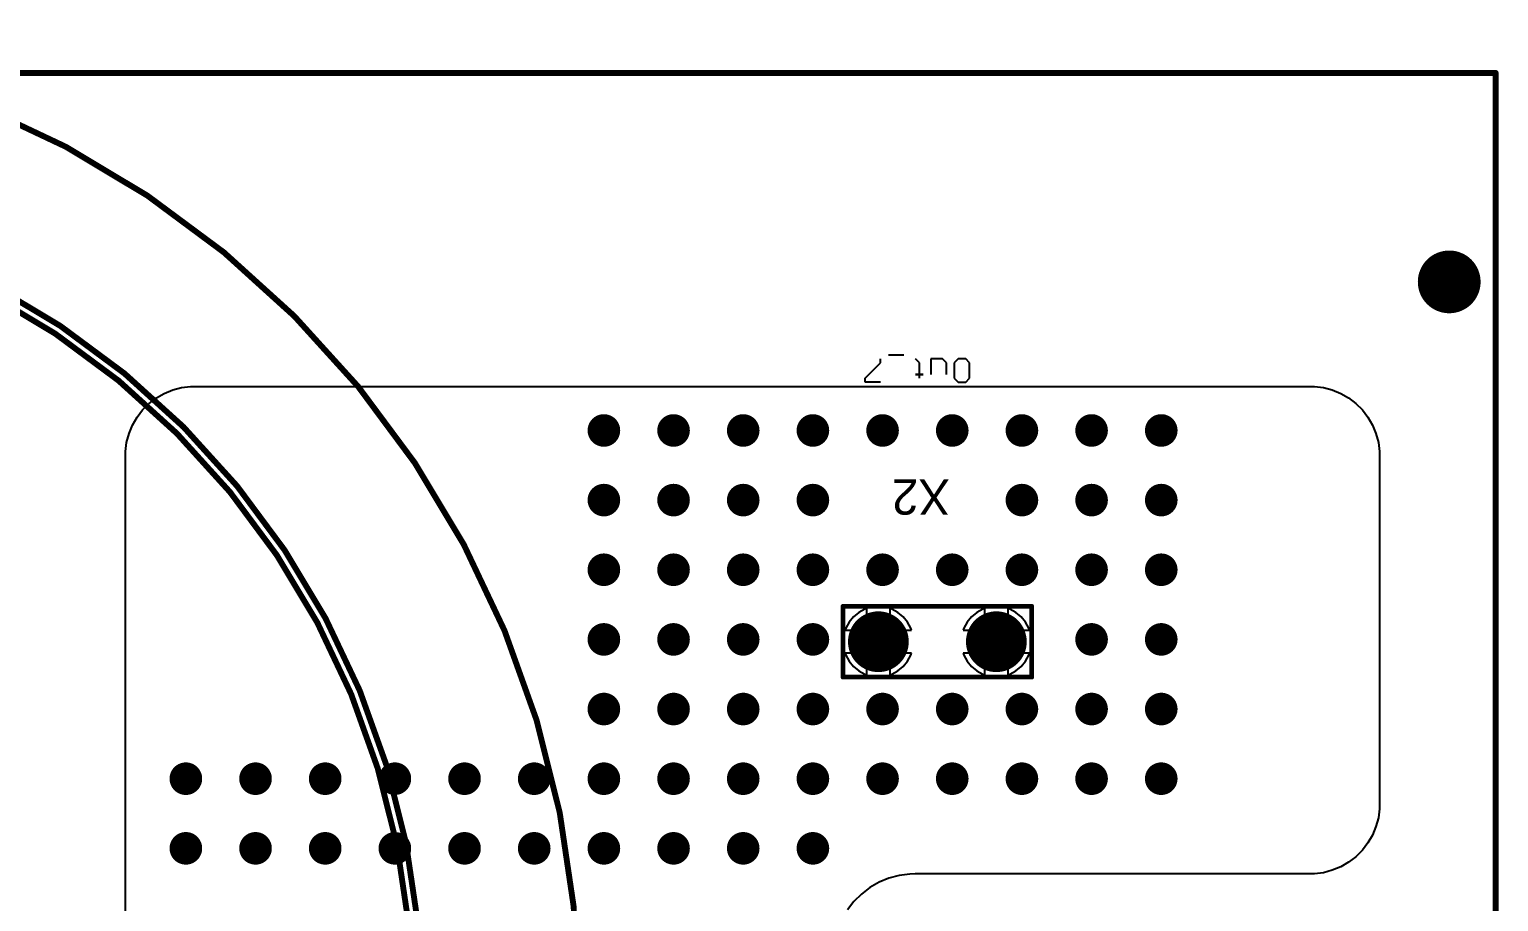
# Model space of a CAD drawing. Header units: millimetres. Extents: x 25 to 162, y 24 to 188.
# Drawn here: x 98.3 to 161.5, y 150.7 to 188.3 of the extents above; entities that cross this region are included whole.
import ezdxf

# ---------------------------------------------------------------- set-up
doc = ezdxf.new("R2010")
doc.units = ezdxf.units.MM
for name, color, linetype in [('BottomLayer', 5, 'Continuous'), ('BottomSolder', 6, 'Continuous'), ('Mechanical1', 6, 'Continuous'), ('Mechanical13', 56, 'Continuous'), ('Mechanical15', 56, 'Continuous'), ('MultiLayer', 9, 'Continuous'), ('PadHoleLayer', 156, 'Continuous'), ('TopLayer', 1, 'Continuous'), ('TopOverlay', 2, 'Continuous'), ('TopSolder', 216, 'Continuous'), ('ViaHoleLayer', 16, 'Continuous')]:
    doc.layers.add(name, color=color, linetype=linetype)

# ---------------------------------------------------------------- blocks, each defined once
blk = doc.blocks.new('D______500_125__H_30_A_AMAK_671111_034_168')
at = {"layer": 'Mechanical13', "const_width": 0.254}
blk.add_lwpolyline([(72.852, 0, 1), (3.648, 0, 1)], format="xyb", close=True, dxfattribs=at)
at = {"layer": 'Mechanical15', "const_width": 0.254}
blk.add_lwpolyline([(80, 0, 1), (-3.5, 0, 1)], format="xyb", close=True, dxfattribs=at)
at = {"layer": 'TopOverlay', "const_width": 0.254}
blk.add_lwpolyline([(73.251, 0, 1), (3.249, 0, 1)], format="xyb", close=True, dxfattribs=at)
blk = doc.blocks.new('63849_1___________154719_1__172')
at = {"layer": 'BottomLayer', "const_width": 1.206}
for points in [[(-0.603, 0, 1), (0.603, 0, 1)], [(4.477, 0, 1), (5.683, 0, 1)]]:
    blk.add_lwpolyline(points, format="xyb", close=True, dxfattribs=at)
at = {"layer": 'BottomSolder', "const_width": 1.308}
for points in [[(-0.654, 0, 1), (0.654, 0, 1)], [(4.426, 0, 1), (5.734, 0, 1)]]:
    blk.add_lwpolyline(points, format="xyb", close=True, dxfattribs=at)
at = {"layer": 'MultiLayer', "const_width": 1.206}
for points in [[(-0.603, 0, 1), (0.603, 0, 1)], [(4.477, 0, 1), (5.683, 0, 1)]]:
    blk.add_lwpolyline(points, format="xyb", close=True, dxfattribs=at)
at = {"layer": 'PadHoleLayer', "const_width": 0.75}
for points in [[(-0.375, 0, 1), (0.375, 0, 1)], [(4.705, 0, 1), (5.455, 0, 1)]]:
    blk.add_lwpolyline(points, format="xyb", close=True, dxfattribs=at)
at = {"layer": 'TopLayer', "const_width": 1.206}
for points in [[(-0.603, 0, 1), (0.603, 0, 1)], [(4.477, 0, 1), (5.683, 0, 1)]]:
    blk.add_lwpolyline(points, format="xyb", close=True, dxfattribs=at)
at = {"layer": 'TopOverlay', "const_width": 0.203}
for points in [[(6.604, 1.524), (-1.524, 1.524)], [(-1.524, 1.524), (-1.524, -1.524)], [(6.604, 1.524), (6.604, -1.524)], [(6.604, -1.524), (-1.524, -1.524)]]:
    blk.add_lwpolyline(points, dxfattribs=at)
at = {"layer": 'TopOverlay', "const_width": 0.102}
for points in [[(-1.575, 1.524, 1), (-1.473, 1.524, 1)], [(-1.575, 1.524, 1), (-1.473, 1.524, 1)], [(6.553, 1.524, 1), (6.655, 1.524, 1)], [(6.553, 1.524, 1), (6.655, 1.524, 1)], [(-1.575, -1.524, 1), (-1.473, -1.524, 1)], [(-1.575, -1.524, 1), (-1.473, -1.524, 1)], [(6.553, -1.524, 1), (6.655, -1.524, 1)], [(6.553, -1.524, 1), (6.655, -1.524, 1)]]:
    blk.add_lwpolyline(points, format="xyb", close=True, dxfattribs=at)
at = {"layer": 'TopSolder', "const_width": 1.308}
for points in [[(-0.654, 0, 1), (0.654, 0, 1)], [(4.426, 0, 1), (5.734, 0, 1)]]:
    blk.add_lwpolyline(points, format="xyb", close=True, dxfattribs=at)

msp = doc.modelspace()

# ---------------------------------------------------------------- linework, layer by layer
at = {"layer": 'BottomLayer'}
for p, q in [((104.07, 172.596), (104.434, 172.747)), ((104.434, 172.747), (104.813, 172.849)), ((104.813, 172.849), (105.203, 172.9)), ((105.203, 172.9), (105.4, 172.9)), ((105.4, 172.9), (153.4, 172.9)), ((153.4, 172.9), (153.4, 172.9)), ((153.4, 172.9), (153.4, 172.9)), ((153.4, 172.9), (153.597, 172.9)), ((153.597, 172.9), (153.987, 172.849)), ((153.987, 172.849), (154.366, 172.747)), ((154.366, 172.747), (154.73, 172.596)), ((103.14, 171.882), (103.418, 172.16)), ((103.418, 172.16), (103.73, 172.4)), ((103.73, 172.4), (104.07, 172.596)), ((154.73, 172.596), (155.07, 172.4)), ((155.07, 172.4), (155.382, 172.16)), ((155.382, 172.16), (155.66, 171.882)), ((102.704, 171.23), (102.9, 171.57)), ((102.9, 171.57), (103.14, 171.882)), ((155.66, 171.882), (155.9, 171.57)), ((155.9, 171.57), (156.096, 171.23)), ((102.451, 170.487), (102.553, 170.866)), ((102.553, 170.866), (102.704, 171.23)), ((156.096, 171.23), (156.247, 170.866)), ((156.247, 170.866), (156.349, 170.487)), ((102.4, 170.097), (102.451, 170.487)), ((156.349, 170.487), (156.4, 170.097)), ((102.4, 169.9), (102.4, 170.097)), ((102.4, 110.9), (102.4, 169.9)), ((156.4, 170.097), (156.4, 169.9)), ((156.4, 169.9), (156.4, 154.9)), ((156.4, 154.703), (156.349, 154.313)), ((156.4, 154.9), (156.4, 154.9)), ((156.4, 154.9), (156.4, 154.703)), ((156.247, 153.934), (156.096, 153.57)), ((156.349, 154.313), (156.247, 153.934)), ((155.9, 153.23), (155.66, 152.918)), ((156.096, 153.57), (155.9, 153.23)), ((155.382, 152.64), (155.07, 152.4)), ((155.66, 152.918), (155.382, 152.64)), ((136.171, 151.892), (135.717, 151.833)), ((136.4, 151.9), (136.171, 151.892)), ((153.4, 151.9), (136.4, 151.9)), ((136.4, 151.9), (136.4, 151.9)), ((153.597, 151.9), (153.4, 151.9)), ((153.987, 151.951), (153.597, 151.9)), ((154.366, 152.053), (153.987, 151.951)), ((154.73, 152.204), (154.366, 152.053)), ((155.07, 152.4), (154.73, 152.204)), ((134.455, 151.31), (134.092, 151.031)), ((134.852, 151.539), (134.455, 151.31)), ((135.275, 151.714), (134.852, 151.539)), ((135.717, 151.833), (135.275, 151.714)), ((133.769, 150.708), (133.49, 150.344)), ((134.092, 151.031), (133.769, 150.708))]:
    msp.add_line(p, q, dxfattribs=at)
for points, const_width in [([(158.775, 177.4, 1), (160.025, 177.4, 1)], 1.25), ([(122.7, 171, 1), (123.3, 171, 1)], 0.6), ([(125.7, 171, 1), (126.3, 171, 1)], 0.6), ([(128.7, 171, 1), (129.3, 171, 1)], 0.6), ([(131.7, 171, 1), (132.3, 171, 1)], 0.6), ([(134.7, 171, 1), (135.3, 171, 1)], 0.6), ([(137.7, 171, 1), (138.3, 171, 1)], 0.6), ([(140.7, 171, 1), (141.3, 171, 1)], 0.6), ([(143.7, 171, 1), (144.3, 171, 1)], 0.6), ([(146.7, 171, 1), (147.3, 171, 1)], 0.6), ([(122.7, 168, 1), (123.3, 168, 1)], 0.6), ([(125.7, 168, 1), (126.3, 168, 1)], 0.6), ([(128.7, 168, 1), (129.3, 168, 1)], 0.6), ([(131.7, 168, 1), (132.3, 168, 1)], 0.6), ([(140.7, 168, 1), (141.3, 168, 1)], 0.6), ([(143.7, 168, 1), (144.3, 168, 1)], 0.6), ([(146.7, 168, 1), (147.3, 168, 1)], 0.6), ([(122.7, 165, 1), (123.3, 165, 1)], 0.6), ([(125.7, 165, 1), (126.3, 165, 1)], 0.6), ([(128.7, 165, 1), (129.3, 165, 1)], 0.6), ([(131.7, 165, 1), (132.3, 165, 1)], 0.6), ([(134.7, 165, 1), (135.3, 165, 1)], 0.6), ([(137.7, 165, 1), (138.3, 165, 1)], 0.6), ([(140.7, 165, 1), (141.3, 165, 1)], 0.6), ([(143.7, 165, 1), (144.3, 165, 1)], 0.6), ([(146.7, 165, 1), (147.3, 165, 1)], 0.6), ([(122.7, 162, 1), (123.3, 162, 1)], 0.6), ([(125.7, 162, 1), (126.3, 162, 1)], 0.6), ([(128.7, 162, 1), (129.3, 162, 1)], 0.6), ([(131.7, 162, 1), (132.3, 162, 1)], 0.6), ([(143.7, 162, 1), (144.3, 162, 1)], 0.6), ([(146.7, 162, 1), (147.3, 162, 1)], 0.6), ([(122.7, 159, 1), (123.3, 159, 1)], 0.6), ([(125.7, 159, 1), (126.3, 159, 1)], 0.6), ([(128.7, 159, 1), (129.3, 159, 1)], 0.6), ([(131.7, 159, 1), (132.3, 159, 1)], 0.6), ([(134.7, 159, 1), (135.3, 159, 1)], 0.6), ([(137.7, 159, 1), (138.3, 159, 1)], 0.6), ([(140.7, 159, 1), (141.3, 159, 1)], 0.6), ([(143.7, 159, 1), (144.3, 159, 1)], 0.6), ([(146.7, 159, 1), (147.3, 159, 1)], 0.6), ([(104.7, 156, 1), (105.3, 156, 1)], 0.6), ([(107.7, 156, 1), (108.3, 156, 1)], 0.6), ([(110.7, 156, 1), (111.3, 156, 1)], 0.6), ([(113.7, 156, 1), (114.3, 156, 1)], 0.6), ([(116.7, 156, 1), (117.3, 156, 1)], 0.6), ([(119.7, 156, 1), (120.3, 156, 1)], 0.6), ([(122.7, 156, 1), (123.3, 156, 1)], 0.6), ([(125.7, 156, 1), (126.3, 156, 1)], 0.6), ([(128.7, 156, 1), (129.3, 156, 1)], 0.6), ([(131.7, 156, 1), (132.3, 156, 1)], 0.6), ([(134.7, 156, 1), (135.3, 156, 1)], 0.6), ([(137.7, 156, 1), (138.3, 156, 1)], 0.6), ([(140.7, 156, 1), (141.3, 156, 1)], 0.6), ([(143.7, 156, 1), (144.3, 156, 1)], 0.6), ([(146.7, 156, 1), (147.3, 156, 1)], 0.6), ([(104.7, 153, 1), (105.3, 153, 1)], 0.6), ([(107.7, 153, 1), (108.3, 153, 1)], 0.6), ([(110.7, 153, 1), (111.3, 153, 1)], 0.6), ([(113.7, 153, 1), (114.3, 153, 1)], 0.6), ([(116.7, 153, 1), (117.3, 153, 1)], 0.6), ([(119.7, 153, 1), (120.3, 153, 1)], 0.6), ([(122.7, 153, 1), (123.3, 153, 1)], 0.6), ([(125.7, 153, 1), (126.3, 153, 1)], 0.6), ([(128.7, 153, 1), (129.3, 153, 1)], 0.6), ([(131.7, 153, 1), (132.3, 153, 1)], 0.6)]:
    msp.add_lwpolyline(points, format="xyb", close=True, dxfattribs=dict(at, const_width=const_width))
at = {"layer": 'BottomSolder'}
for points, const_width in [([(158.724, 177.4, 1), (160.076, 177.4, 1)], 1.352), ([(122.649, 171, 1), (123.351, 171, 1)], 0.702), ([(125.649, 171, 1), (126.351, 171, 1)], 0.702), ([(128.649, 171, 1), (129.351, 171, 1)], 0.702), ([(131.649, 171, 1), (132.351, 171, 1)], 0.702), ([(134.649, 171, 1), (135.351, 171, 1)], 0.702), ([(137.649, 171, 1), (138.351, 171, 1)], 0.702), ([(140.649, 171, 1), (141.351, 171, 1)], 0.702), ([(143.649, 171, 1), (144.351, 171, 1)], 0.702), ([(146.649, 171, 1), (147.351, 171, 1)], 0.702), ([(122.649, 168, 1), (123.351, 168, 1)], 0.702), ([(125.649, 168, 1), (126.351, 168, 1)], 0.702), ([(128.649, 168, 1), (129.351, 168, 1)], 0.702), ([(131.649, 168, 1), (132.351, 168, 1)], 0.702), ([(140.649, 168, 1), (141.351, 168, 1)], 0.702), ([(143.649, 168, 1), (144.351, 168, 1)], 0.702), ([(146.649, 168, 1), (147.351, 168, 1)], 0.702), ([(122.649, 165, 1), (123.351, 165, 1)], 0.702), ([(125.649, 165, 1), (126.351, 165, 1)], 0.702), ([(128.649, 165, 1), (129.351, 165, 1)], 0.702), ([(131.649, 165, 1), (132.351, 165, 1)], 0.702), ([(134.649, 165, 1), (135.351, 165, 1)], 0.702), ([(137.649, 165, 1), (138.351, 165, 1)], 0.702), ([(140.649, 165, 1), (141.351, 165, 1)], 0.702), ([(143.649, 165, 1), (144.351, 165, 1)], 0.702), ([(146.649, 165, 1), (147.351, 165, 1)], 0.702), ([(122.649, 162, 1), (123.351, 162, 1)], 0.702), ([(125.649, 162, 1), (126.351, 162, 1)], 0.702), ([(128.649, 162, 1), (129.351, 162, 1)], 0.702), ([(131.649, 162, 1), (132.351, 162, 1)], 0.702), ([(143.649, 162, 1), (144.351, 162, 1)], 0.702), ([(146.649, 162, 1), (147.351, 162, 1)], 0.702), ([(122.649, 159, 1), (123.351, 159, 1)], 0.702), ([(125.649, 159, 1), (126.351, 159, 1)], 0.702), ([(128.649, 159, 1), (129.351, 159, 1)], 0.702), ([(131.649, 159, 1), (132.351, 159, 1)], 0.702), ([(134.649, 159, 1), (135.351, 159, 1)], 0.702), ([(137.649, 159, 1), (138.351, 159, 1)], 0.702), ([(140.649, 159, 1), (141.351, 159, 1)], 0.702), ([(143.649, 159, 1), (144.351, 159, 1)], 0.702), ([(146.649, 159, 1), (147.351, 159, 1)], 0.702), ([(104.649, 156, 1), (105.351, 156, 1)], 0.702), ([(107.649, 156, 1), (108.351, 156, 1)], 0.702), ([(110.649, 156, 1), (111.351, 156, 1)], 0.702), ([(113.649, 156, 1), (114.351, 156, 1)], 0.702), ([(116.649, 156, 1), (117.351, 156, 1)], 0.702), ([(119.649, 156, 1), (120.351, 156, 1)], 0.702), ([(122.649, 156, 1), (123.351, 156, 1)], 0.702), ([(125.649, 156, 1), (126.351, 156, 1)], 0.702), ([(128.649, 156, 1), (129.351, 156, 1)], 0.702), ([(131.649, 156, 1), (132.351, 156, 1)], 0.702), ([(134.649, 156, 1), (135.351, 156, 1)], 0.702), ([(137.649, 156, 1), (138.351, 156, 1)], 0.702), ([(140.649, 156, 1), (141.351, 156, 1)], 0.702), ([(143.649, 156, 1), (144.351, 156, 1)], 0.702), ([(146.649, 156, 1), (147.351, 156, 1)], 0.702), ([(104.649, 153, 1), (105.351, 153, 1)], 0.702), ([(107.649, 153, 1), (108.351, 153, 1)], 0.702), ([(110.649, 153, 1), (111.351, 153, 1)], 0.702), ([(113.649, 153, 1), (114.351, 153, 1)], 0.702), ([(116.649, 153, 1), (117.351, 153, 1)], 0.702), ([(119.649, 153, 1), (120.351, 153, 1)], 0.702), ([(122.649, 153, 1), (123.351, 153, 1)], 0.702), ([(125.649, 153, 1), (126.351, 153, 1)], 0.702), ([(128.649, 153, 1), (129.351, 153, 1)], 0.702), ([(131.649, 153, 1), (132.351, 153, 1)], 0.702)]:
    msp.add_lwpolyline(points, format="xyb", close=True, dxfattribs=dict(at, const_width=const_width))
at = {"layer": 'Mechanical1', "const_width": 0.254}
for points in [[(25.4, 186.4), (161.4, 186.4)], [(161.4, 30.4), (161.4, 186.4)]]:
    msp.add_lwpolyline(points, dxfattribs=at)
at = {"layer": 'Mechanical1', "const_width": 0.127}
msp.add_lwpolyline([(161.336, 186.4, 1), (161.463, 186.4, 1)], format="xyb", close=True, dxfattribs=at)
msp.add_lwpolyline([(161.336, 186.4, 1), (161.463, 186.4, 1)], format="xyb", close=True, dxfattribs=at)
at = {"layer": 'MultiLayer'}
for points, const_width in [([(158.775, 177.4, 1), (160.025, 177.4, 1)], 1.25), ([(122.7, 171, 1), (123.3, 171, 1)], 0.6), ([(125.7, 171, 1), (126.3, 171, 1)], 0.6), ([(128.7, 171, 1), (129.3, 171, 1)], 0.6), ([(131.7, 171, 1), (132.3, 171, 1)], 0.6), ([(134.7, 171, 1), (135.3, 171, 1)], 0.6), ([(137.7, 171, 1), (138.3, 171, 1)], 0.6), ([(140.7, 171, 1), (141.3, 171, 1)], 0.6), ([(143.7, 171, 1), (144.3, 171, 1)], 0.6), ([(146.7, 171, 1), (147.3, 171, 1)], 0.6), ([(122.7, 168, 1), (123.3, 168, 1)], 0.6), ([(125.7, 168, 1), (126.3, 168, 1)], 0.6), ([(128.7, 168, 1), (129.3, 168, 1)], 0.6), ([(131.7, 168, 1), (132.3, 168, 1)], 0.6), ([(140.7, 168, 1), (141.3, 168, 1)], 0.6), ([(143.7, 168, 1), (144.3, 168, 1)], 0.6), ([(146.7, 168, 1), (147.3, 168, 1)], 0.6), ([(122.7, 165, 1), (123.3, 165, 1)], 0.6), ([(125.7, 165, 1), (126.3, 165, 1)], 0.6), ([(128.7, 165, 1), (129.3, 165, 1)], 0.6), ([(131.7, 165, 1), (132.3, 165, 1)], 0.6), ([(134.7, 165, 1), (135.3, 165, 1)], 0.6), ([(137.7, 165, 1), (138.3, 165, 1)], 0.6), ([(140.7, 165, 1), (141.3, 165, 1)], 0.6), ([(143.7, 165, 1), (144.3, 165, 1)], 0.6), ([(146.7, 165, 1), (147.3, 165, 1)], 0.6), ([(122.7, 162, 1), (123.3, 162, 1)], 0.6), ([(125.7, 162, 1), (126.3, 162, 1)], 0.6), ([(128.7, 162, 1), (129.3, 162, 1)], 0.6), ([(131.7, 162, 1), (132.3, 162, 1)], 0.6), ([(143.7, 162, 1), (144.3, 162, 1)], 0.6), ([(146.7, 162, 1), (147.3, 162, 1)], 0.6), ([(122.7, 159, 1), (123.3, 159, 1)], 0.6), ([(125.7, 159, 1), (126.3, 159, 1)], 0.6), ([(128.7, 159, 1), (129.3, 159, 1)], 0.6), ([(131.7, 159, 1), (132.3, 159, 1)], 0.6), ([(134.7, 159, 1), (135.3, 159, 1)], 0.6), ([(137.7, 159, 1), (138.3, 159, 1)], 0.6), ([(140.7, 159, 1), (141.3, 159, 1)], 0.6), ([(143.7, 159, 1), (144.3, 159, 1)], 0.6), ([(146.7, 159, 1), (147.3, 159, 1)], 0.6), ([(104.7, 156, 1), (105.3, 156, 1)], 0.6), ([(107.7, 156, 1), (108.3, 156, 1)], 0.6), ([(110.7, 156, 1), (111.3, 156, 1)], 0.6), ([(113.7, 156, 1), (114.3, 156, 1)], 0.6), ([(116.7, 156, 1), (117.3, 156, 1)], 0.6), ([(119.7, 156, 1), (120.3, 156, 1)], 0.6), ([(122.7, 156, 1), (123.3, 156, 1)], 0.6), ([(125.7, 156, 1), (126.3, 156, 1)], 0.6), ([(128.7, 156, 1), (129.3, 156, 1)], 0.6), ([(131.7, 156, 1), (132.3, 156, 1)], 0.6), ([(134.7, 156, 1), (135.3, 156, 1)], 0.6), ([(137.7, 156, 1), (138.3, 156, 1)], 0.6), ([(140.7, 156, 1), (141.3, 156, 1)], 0.6), ([(143.7, 156, 1), (144.3, 156, 1)], 0.6), ([(146.7, 156, 1), (147.3, 156, 1)], 0.6), ([(104.7, 153, 1), (105.3, 153, 1)], 0.6), ([(107.7, 153, 1), (108.3, 153, 1)], 0.6), ([(110.7, 153, 1), (111.3, 153, 1)], 0.6), ([(113.7, 153, 1), (114.3, 153, 1)], 0.6), ([(116.7, 153, 1), (117.3, 153, 1)], 0.6), ([(119.7, 153, 1), (120.3, 153, 1)], 0.6), ([(122.7, 153, 1), (123.3, 153, 1)], 0.6), ([(125.7, 153, 1), (126.3, 153, 1)], 0.6), ([(128.7, 153, 1), (129.3, 153, 1)], 0.6), ([(131.7, 153, 1), (132.3, 153, 1)], 0.6)]:
    msp.add_lwpolyline(points, format="xyb", close=True, dxfattribs=dict(at, const_width=const_width))
at = {"layer": 'TopLayer'}
for p, q in [((104.07, 172.596), (104.434, 172.747)), ((104.434, 172.747), (104.813, 172.849)), ((104.813, 172.849), (105.203, 172.9)), ((105.203, 172.9), (105.4, 172.9)), ((105.4, 172.9), (153.4, 172.9)), ((153.4, 172.9), (153.4, 172.9)), ((153.4, 172.9), (153.4, 172.9)), ((153.4, 172.9), (153.597, 172.9)), ((153.597, 172.9), (153.987, 172.849)), ((153.987, 172.849), (154.366, 172.747)), ((154.366, 172.747), (154.73, 172.596)), ((103.14, 171.882), (103.418, 172.16)), ((103.418, 172.16), (103.73, 172.4)), ((103.73, 172.4), (104.07, 172.596)), ((154.73, 172.596), (155.07, 172.4)), ((155.07, 172.4), (155.382, 172.16)), ((155.382, 172.16), (155.66, 171.882)), ((102.704, 171.23), (102.9, 171.57)), ((102.9, 171.57), (103.14, 171.882)), ((155.66, 171.882), (155.9, 171.57)), ((155.9, 171.57), (156.096, 171.23)), ((102.451, 170.487), (102.553, 170.866)), ((102.553, 170.866), (102.704, 171.23)), ((156.096, 171.23), (156.247, 170.866)), ((156.247, 170.866), (156.349, 170.487)), ((102.4, 170.097), (102.451, 170.487)), ((156.349, 170.487), (156.4, 170.097)), ((102.4, 169.9), (102.4, 170.097)), ((102.4, 110.9), (102.4, 169.9)), ((156.4, 170.097), (156.4, 169.9)), ((156.4, 169.9), (156.4, 154.9)), ((134.241, 163.299), (133.979, 163.159)), ((134.32, 163.323), (134.241, 163.299)), ((134.32, 162.4), (134.32, 163.323)), ((135.399, 163.299), (135.32, 163.323)), ((135.32, 163.323), (135.32, 162.4)), ((135.661, 163.159), (135.399, 163.299)), ((139.321, 163.299), (139.059, 163.159)), ((139.4, 163.323), (139.321, 163.299)), ((139.4, 162.4), (139.4, 163.323)), ((140.479, 163.299), (140.4, 163.323)), ((140.4, 163.323), (140.4, 162.4)), ((140.741, 163.159), (140.479, 163.299)), ((133.561, 162.741), (133.421, 162.479)), ((133.75, 162.97), (133.561, 162.741)), ((133.979, 163.159), (133.75, 162.97)), ((135.89, 162.97), (135.661, 163.159)), ((136.079, 162.741), (135.89, 162.97)), ((136.219, 162.479), (136.079, 162.741)), ((138.641, 162.741), (138.501, 162.479)), ((138.83, 162.97), (138.641, 162.741)), ((139.059, 163.159), (138.83, 162.97)), ((140.97, 162.97), (140.741, 163.159)), ((141.159, 162.741), (140.97, 162.97)), ((141.299, 162.479), (141.159, 162.741)), ((133.421, 162.479), (133.397, 162.4)), ((133.397, 162.4), (134.32, 162.4)), ((135.32, 162.4), (136.243, 162.4)), ((136.243, 162.4), (136.219, 162.479)), ((138.501, 162.479), (138.477, 162.4)), ((138.477, 162.4), (139.4, 162.4)), ((140.4, 162.4), (141.323, 162.4)), ((141.323, 162.4), (141.299, 162.479)), ((134.32, 161.4), (133.397, 161.4)), ((133.397, 161.4), (133.421, 161.321)), ((134.32, 160.477), (134.32, 161.4)), ((136.243, 161.4), (135.32, 161.4)), ((135.32, 161.4), (135.32, 160.477)), ((136.219, 161.321), (136.243, 161.4)), ((139.4, 161.4), (138.477, 161.4)), ((138.477, 161.4), (138.501, 161.321)), ((139.4, 160.477), (139.4, 161.4)), ((141.323, 161.4), (140.4, 161.4)), ((140.4, 161.4), (140.4, 160.477)), ((141.299, 161.321), (141.323, 161.4)), ((133.421, 161.321), (133.561, 161.059)), ((133.561, 161.059), (133.75, 160.83)), ((133.75, 160.83), (133.979, 160.641)), ((135.661, 160.641), (135.89, 160.83)), ((135.89, 160.83), (136.079, 161.059)), ((136.079, 161.059), (136.219, 161.321)), ((138.501, 161.321), (138.641, 161.059)), ((138.641, 161.059), (138.83, 160.83)), ((138.83, 160.83), (139.059, 160.641)), ((140.741, 160.641), (140.97, 160.83)), ((140.97, 160.83), (141.159, 161.059)), ((141.159, 161.059), (141.299, 161.321)), ((133.979, 160.641), (134.241, 160.501)), ((134.241, 160.501), (134.32, 160.477)), ((135.32, 160.477), (135.399, 160.501)), ((135.399, 160.501), (135.661, 160.641)), ((139.059, 160.641), (139.321, 160.501)), ((139.321, 160.501), (139.4, 160.477)), ((140.4, 160.477), (140.479, 160.501)), ((140.479, 160.501), (140.741, 160.641)), ((156.4, 154.703), (156.349, 154.313)), ((156.4, 154.9), (156.4, 154.9)), ((156.4, 154.9), (156.4, 154.703)), ((156.247, 153.934), (156.096, 153.57)), ((156.349, 154.313), (156.247, 153.934)), ((155.9, 153.23), (155.66, 152.918)), ((156.096, 153.57), (155.9, 153.23)), ((155.382, 152.64), (155.07, 152.4)), ((155.66, 152.918), (155.382, 152.64)), ((136.171, 151.892), (135.717, 151.833)), ((136.4, 151.9), (136.171, 151.892)), ((153.4, 151.9), (136.4, 151.9)), ((136.4, 151.9), (136.4, 151.9)), ((153.597, 151.9), (153.4, 151.9)), ((153.987, 151.951), (153.597, 151.9)), ((154.366, 152.053), (153.987, 151.951)), ((154.73, 152.204), (154.366, 152.053)), ((155.07, 152.4), (154.73, 152.204)), ((134.455, 151.31), (134.092, 151.031)), ((134.852, 151.539), (134.455, 151.31)), ((135.275, 151.714), (134.852, 151.539)), ((135.717, 151.833), (135.275, 151.714)), ((133.769, 150.708), (133.49, 150.344)), ((134.092, 151.031), (133.769, 150.708))]:
    msp.add_line(p, q, dxfattribs=at)
for points, const_width in [([(158.775, 177.4, 1), (160.025, 177.4, 1)], 1.25), ([(122.7, 171, 1), (123.3, 171, 1)], 0.6), ([(125.7, 171, 1), (126.3, 171, 1)], 0.6), ([(128.7, 171, 1), (129.3, 171, 1)], 0.6), ([(131.7, 171, 1), (132.3, 171, 1)], 0.6), ([(134.7, 171, 1), (135.3, 171, 1)], 0.6), ([(137.7, 171, 1), (138.3, 171, 1)], 0.6), ([(140.7, 171, 1), (141.3, 171, 1)], 0.6), ([(143.7, 171, 1), (144.3, 171, 1)], 0.6), ([(146.7, 171, 1), (147.3, 171, 1)], 0.6), ([(122.7, 168, 1), (123.3, 168, 1)], 0.6), ([(125.7, 168, 1), (126.3, 168, 1)], 0.6), ([(128.7, 168, 1), (129.3, 168, 1)], 0.6), ([(131.7, 168, 1), (132.3, 168, 1)], 0.6), ([(140.7, 168, 1), (141.3, 168, 1)], 0.6), ([(143.7, 168, 1), (144.3, 168, 1)], 0.6), ([(146.7, 168, 1), (147.3, 168, 1)], 0.6), ([(122.7, 165, 1), (123.3, 165, 1)], 0.6), ([(125.7, 165, 1), (126.3, 165, 1)], 0.6), ([(128.7, 165, 1), (129.3, 165, 1)], 0.6), ([(131.7, 165, 1), (132.3, 165, 1)], 0.6), ([(134.7, 165, 1), (135.3, 165, 1)], 0.6), ([(137.7, 165, 1), (138.3, 165, 1)], 0.6), ([(140.7, 165, 1), (141.3, 165, 1)], 0.6), ([(143.7, 165, 1), (144.3, 165, 1)], 0.6), ([(146.7, 165, 1), (147.3, 165, 1)], 0.6), ([(122.7, 162, 1), (123.3, 162, 1)], 0.6), ([(125.7, 162, 1), (126.3, 162, 1)], 0.6), ([(128.7, 162, 1), (129.3, 162, 1)], 0.6), ([(131.7, 162, 1), (132.3, 162, 1)], 0.6), ([(143.7, 162, 1), (144.3, 162, 1)], 0.6), ([(146.7, 162, 1), (147.3, 162, 1)], 0.6), ([(122.7, 159, 1), (123.3, 159, 1)], 0.6), ([(125.7, 159, 1), (126.3, 159, 1)], 0.6), ([(128.7, 159, 1), (129.3, 159, 1)], 0.6), ([(131.7, 159, 1), (132.3, 159, 1)], 0.6), ([(134.7, 159, 1), (135.3, 159, 1)], 0.6), ([(137.7, 159, 1), (138.3, 159, 1)], 0.6), ([(140.7, 159, 1), (141.3, 159, 1)], 0.6), ([(143.7, 159, 1), (144.3, 159, 1)], 0.6), ([(146.7, 159, 1), (147.3, 159, 1)], 0.6), ([(104.7, 156, 1), (105.3, 156, 1)], 0.6), ([(107.7, 156, 1), (108.3, 156, 1)], 0.6), ([(110.7, 156, 1), (111.3, 156, 1)], 0.6), ([(113.7, 156, 1), (114.3, 156, 1)], 0.6), ([(116.7, 156, 1), (117.3, 156, 1)], 0.6), ([(119.7, 156, 1), (120.3, 156, 1)], 0.6), ([(122.7, 156, 1), (123.3, 156, 1)], 0.6), ([(125.7, 156, 1), (126.3, 156, 1)], 0.6), ([(128.7, 156, 1), (129.3, 156, 1)], 0.6), ([(131.7, 156, 1), (132.3, 156, 1)], 0.6), ([(134.7, 156, 1), (135.3, 156, 1)], 0.6), ([(137.7, 156, 1), (138.3, 156, 1)], 0.6), ([(140.7, 156, 1), (141.3, 156, 1)], 0.6), ([(143.7, 156, 1), (144.3, 156, 1)], 0.6), ([(146.7, 156, 1), (147.3, 156, 1)], 0.6), ([(104.7, 153, 1), (105.3, 153, 1)], 0.6), ([(107.7, 153, 1), (108.3, 153, 1)], 0.6), ([(110.7, 153, 1), (111.3, 153, 1)], 0.6), ([(113.7, 153, 1), (114.3, 153, 1)], 0.6), ([(116.7, 153, 1), (117.3, 153, 1)], 0.6), ([(119.7, 153, 1), (120.3, 153, 1)], 0.6), ([(122.7, 153, 1), (123.3, 153, 1)], 0.6), ([(125.7, 153, 1), (126.3, 153, 1)], 0.6), ([(128.7, 153, 1), (129.3, 153, 1)], 0.6), ([(131.7, 153, 1), (132.3, 153, 1)], 0.6)]:
    msp.add_lwpolyline(points, format="xyb", close=True, dxfattribs=dict(at, const_width=const_width))
at = {"layer": 'TopOverlay'}
for p, q in [((134.918, 173.917), (134.918, 174.083)), ((135.918, 174.25), (135.251, 174.25)), ((136.584, 173.917), (136.417, 174.083)), ((137.584, 174.083), (137.084, 174.083)), ((137.084, 174.083), (137.084, 173.417)), ((137.75, 173.917), (137.584, 174.083)), ((138.25, 174.083), (138.084, 173.917)), ((138.583, 174.083), (138.25, 174.083)), ((138.75, 173.917), (138.583, 174.083)), ((134.251, 173.25), (134.918, 173.917)), ((136.751, 173.417), (136.417, 173.417)), ((136.417, 173.417), (136.584, 173.417)), ((136.584, 173.417), (136.584, 173.917)), ((136.584, 173.25), (136.584, 173.417)), ((136.584, 173.417), (136.751, 173.417)), ((137.75, 173.417), (137.75, 173.917)), ((138.084, 173.917), (138.084, 173.25)), ((138.75, 173.25), (138.75, 173.917)), ((134.251, 173.084), (134.251, 173.25)), ((134.918, 173.084), (134.251, 173.084)), ((138.084, 173.25), (138.25, 173.084)), ((138.25, 173.084), (138.583, 173.084)), ((138.583, 173.084), (138.75, 173.25))]:
    msp.add_line(p, q, dxfattribs=at)
at = {"layer": 'TopSolder'}
for points, const_width in [([(158.724, 177.4, 1), (160.076, 177.4, 1)], 1.352), ([(122.649, 171, 1), (123.351, 171, 1)], 0.702), ([(125.649, 171, 1), (126.351, 171, 1)], 0.702), ([(128.649, 171, 1), (129.351, 171, 1)], 0.702), ([(131.649, 171, 1), (132.351, 171, 1)], 0.702), ([(134.649, 171, 1), (135.351, 171, 1)], 0.702), ([(137.649, 171, 1), (138.351, 171, 1)], 0.702), ([(140.649, 171, 1), (141.351, 171, 1)], 0.702), ([(143.649, 171, 1), (144.351, 171, 1)], 0.702), ([(146.649, 171, 1), (147.351, 171, 1)], 0.702), ([(122.649, 168, 1), (123.351, 168, 1)], 0.702), ([(125.649, 168, 1), (126.351, 168, 1)], 0.702), ([(128.649, 168, 1), (129.351, 168, 1)], 0.702), ([(131.649, 168, 1), (132.351, 168, 1)], 0.702), ([(140.649, 168, 1), (141.351, 168, 1)], 0.702), ([(143.649, 168, 1), (144.351, 168, 1)], 0.702), ([(146.649, 168, 1), (147.351, 168, 1)], 0.702), ([(122.649, 165, 1), (123.351, 165, 1)], 0.702), ([(125.649, 165, 1), (126.351, 165, 1)], 0.702), ([(128.649, 165, 1), (129.351, 165, 1)], 0.702), ([(131.649, 165, 1), (132.351, 165, 1)], 0.702), ([(134.649, 165, 1), (135.351, 165, 1)], 0.702), ([(137.649, 165, 1), (138.351, 165, 1)], 0.702), ([(140.649, 165, 1), (141.351, 165, 1)], 0.702), ([(143.649, 165, 1), (144.351, 165, 1)], 0.702), ([(146.649, 165, 1), (147.351, 165, 1)], 0.702), ([(122.649, 162, 1), (123.351, 162, 1)], 0.702), ([(125.649, 162, 1), (126.351, 162, 1)], 0.702), ([(128.649, 162, 1), (129.351, 162, 1)], 0.702), ([(131.649, 162, 1), (132.351, 162, 1)], 0.702), ([(143.649, 162, 1), (144.351, 162, 1)], 0.702), ([(146.649, 162, 1), (147.351, 162, 1)], 0.702), ([(122.649, 159, 1), (123.351, 159, 1)], 0.702), ([(125.649, 159, 1), (126.351, 159, 1)], 0.702), ([(128.649, 159, 1), (129.351, 159, 1)], 0.702), ([(131.649, 159, 1), (132.351, 159, 1)], 0.702), ([(134.649, 159, 1), (135.351, 159, 1)], 0.702), ([(137.649, 159, 1), (138.351, 159, 1)], 0.702), ([(140.649, 159, 1), (141.351, 159, 1)], 0.702), ([(143.649, 159, 1), (144.351, 159, 1)], 0.702), ([(146.649, 159, 1), (147.351, 159, 1)], 0.702), ([(104.649, 156, 1), (105.351, 156, 1)], 0.702), ([(107.649, 156, 1), (108.351, 156, 1)], 0.702), ([(110.649, 156, 1), (111.351, 156, 1)], 0.702), ([(113.649, 156, 1), (114.351, 156, 1)], 0.702), ([(116.649, 156, 1), (117.351, 156, 1)], 0.702), ([(119.649, 156, 1), (120.351, 156, 1)], 0.702), ([(122.649, 156, 1), (123.351, 156, 1)], 0.702), ([(125.649, 156, 1), (126.351, 156, 1)], 0.702), ([(128.649, 156, 1), (129.351, 156, 1)], 0.702), ([(131.649, 156, 1), (132.351, 156, 1)], 0.702), ([(134.649, 156, 1), (135.351, 156, 1)], 0.702), ([(137.649, 156, 1), (138.351, 156, 1)], 0.702), ([(140.649, 156, 1), (141.351, 156, 1)], 0.702), ([(143.649, 156, 1), (144.351, 156, 1)], 0.702), ([(146.649, 156, 1), (147.351, 156, 1)], 0.702), ([(104.649, 153, 1), (105.351, 153, 1)], 0.702), ([(107.649, 153, 1), (108.351, 153, 1)], 0.702), ([(110.649, 153, 1), (111.351, 153, 1)], 0.702), ([(113.649, 153, 1), (114.351, 153, 1)], 0.702), ([(116.649, 153, 1), (117.351, 153, 1)], 0.702), ([(119.649, 153, 1), (120.351, 153, 1)], 0.702), ([(122.649, 153, 1), (123.351, 153, 1)], 0.702), ([(125.649, 153, 1), (126.351, 153, 1)], 0.702), ([(128.649, 153, 1), (129.351, 153, 1)], 0.702), ([(131.649, 153, 1), (132.351, 153, 1)], 0.702)]:
    msp.add_lwpolyline(points, format="xyb", close=True, dxfattribs=dict(at, const_width=const_width))
at = {"layer": 'ViaHoleLayer'}
for points, const_width in [([(158.775, 177.4, 1), (160.025, 177.4, 1)], 1.25), ([(122.825, 171, 1), (123.175, 171, 1)], 0.35), ([(125.825, 171, 1), (126.175, 171, 1)], 0.35), ([(128.825, 171, 1), (129.175, 171, 1)], 0.35), ([(131.825, 171, 1), (132.175, 171, 1)], 0.35), ([(134.825, 171, 1), (135.175, 171, 1)], 0.35), ([(137.825, 171, 1), (138.175, 171, 1)], 0.35), ([(140.825, 171, 1), (141.175, 171, 1)], 0.35), ([(143.825, 171, 1), (144.175, 171, 1)], 0.35), ([(146.825, 171, 1), (147.175, 171, 1)], 0.35), ([(122.825, 168, 1), (123.175, 168, 1)], 0.35), ([(125.825, 168, 1), (126.175, 168, 1)], 0.35), ([(128.825, 168, 1), (129.175, 168, 1)], 0.35), ([(131.825, 168, 1), (132.175, 168, 1)], 0.35), ([(140.825, 168, 1), (141.175, 168, 1)], 0.35), ([(143.825, 168, 1), (144.175, 168, 1)], 0.35), ([(146.825, 168, 1), (147.175, 168, 1)], 0.35), ([(122.825, 165, 1), (123.175, 165, 1)], 0.35), ([(125.825, 165, 1), (126.175, 165, 1)], 0.35), ([(128.825, 165, 1), (129.175, 165, 1)], 0.35), ([(131.825, 165, 1), (132.175, 165, 1)], 0.35), ([(134.825, 165, 1), (135.175, 165, 1)], 0.35), ([(137.825, 165, 1), (138.175, 165, 1)], 0.35), ([(140.825, 165, 1), (141.175, 165, 1)], 0.35), ([(143.825, 165, 1), (144.175, 165, 1)], 0.35), ([(146.825, 165, 1), (147.175, 165, 1)], 0.35), ([(122.825, 162, 1), (123.175, 162, 1)], 0.35), ([(125.825, 162, 1), (126.175, 162, 1)], 0.35), ([(128.825, 162, 1), (129.175, 162, 1)], 0.35), ([(131.825, 162, 1), (132.175, 162, 1)], 0.35), ([(143.825, 162, 1), (144.175, 162, 1)], 0.35), ([(146.825, 162, 1), (147.175, 162, 1)], 0.35), ([(122.825, 159, 1), (123.175, 159, 1)], 0.35), ([(125.825, 159, 1), (126.175, 159, 1)], 0.35), ([(128.825, 159, 1), (129.175, 159, 1)], 0.35), ([(131.825, 159, 1), (132.175, 159, 1)], 0.35), ([(134.825, 159, 1), (135.175, 159, 1)], 0.35), ([(137.825, 159, 1), (138.175, 159, 1)], 0.35), ([(140.825, 159, 1), (141.175, 159, 1)], 0.35), ([(143.825, 159, 1), (144.175, 159, 1)], 0.35), ([(146.825, 159, 1), (147.175, 159, 1)], 0.35), ([(104.825, 156, 1), (105.175, 156, 1)], 0.35), ([(107.825, 156, 1), (108.175, 156, 1)], 0.35), ([(110.825, 156, 1), (111.175, 156, 1)], 0.35), ([(113.825, 156, 1), (114.175, 156, 1)], 0.35), ([(116.825, 156, 1), (117.175, 156, 1)], 0.35), ([(119.825, 156, 1), (120.175, 156, 1)], 0.35), ([(122.825, 156, 1), (123.175, 156, 1)], 0.35), ([(125.825, 156, 1), (126.175, 156, 1)], 0.35), ([(128.825, 156, 1), (129.175, 156, 1)], 0.35), ([(131.825, 156, 1), (132.175, 156, 1)], 0.35), ([(134.825, 156, 1), (135.175, 156, 1)], 0.35), ([(137.825, 156, 1), (138.175, 156, 1)], 0.35), ([(140.825, 156, 1), (141.175, 156, 1)], 0.35), ([(143.825, 156, 1), (144.175, 156, 1)], 0.35), ([(146.825, 156, 1), (147.175, 156, 1)], 0.35), ([(104.825, 153, 1), (105.175, 153, 1)], 0.35), ([(107.825, 153, 1), (108.175, 153, 1)], 0.35), ([(110.825, 153, 1), (111.175, 153, 1)], 0.35), ([(113.825, 153, 1), (114.175, 153, 1)], 0.35), ([(116.825, 153, 1), (117.175, 153, 1)], 0.35), ([(119.825, 153, 1), (120.175, 153, 1)], 0.35), ([(122.825, 153, 1), (123.175, 153, 1)], 0.35), ([(125.825, 153, 1), (126.175, 153, 1)], 0.35), ([(128.825, 153, 1), (129.175, 153, 1)], 0.35), ([(131.825, 153, 1), (132.175, 153, 1)], 0.35)]:
    msp.add_lwpolyline(points, format="xyb", close=True, dxfattribs=dict(at, const_width=const_width))

# ---------------------------------------------------------------- block references
msp.add_blockref('D______500_125__H_30_A_AMAK_671111_034_168', (41.9, 146.4))
at = {"rotation": 180}
msp.add_blockref('63849_1___________154719_1__172', (139.9, 161.9), dxfattribs=at)

# ---------------------------------------------------------------- texts
at = {"layer": 'TopOverlay'}
msp.add_text('X2', height=1.524, rotation=180, dxfattribs=at).set_placement((137.9, 168.9))

doc.saveas('drawing.dxf')
